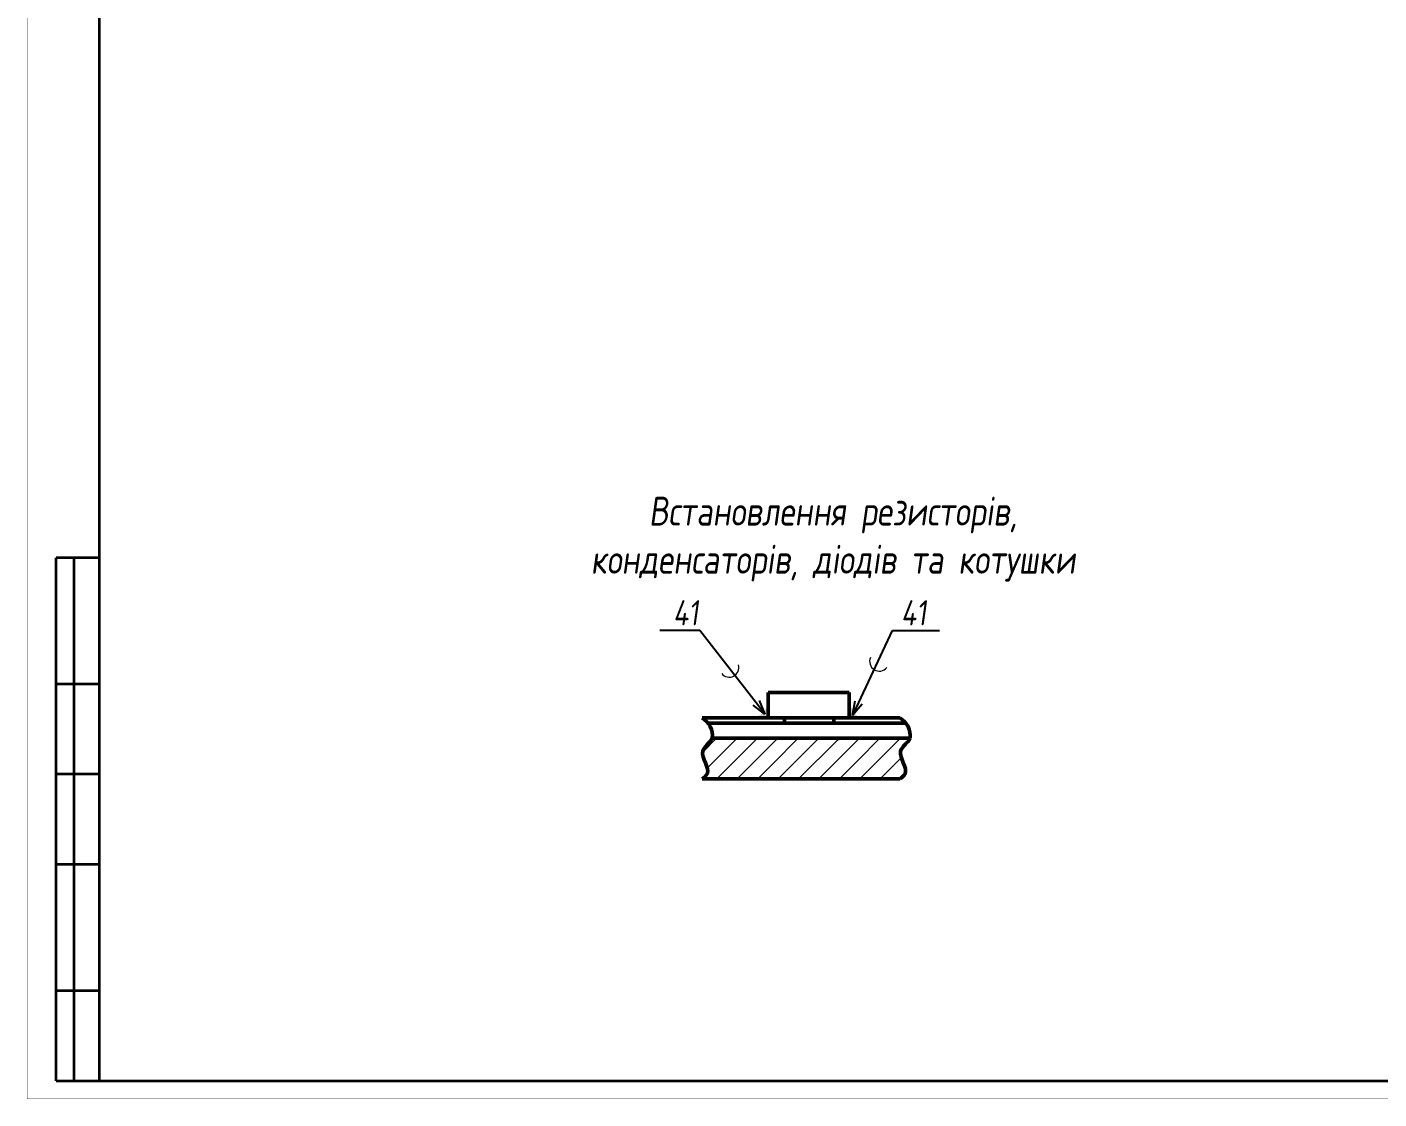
# Paper-space layout 'Layout1' of a CAD drawing. Header units: millimetres. Extents: x 0 to 841, y 0 to 594.
# Drawn here: x 0 to 374.6, y 0 to 297 of the extents above; entities that cross this region are included whole.
import ezdxf
from ezdxf import colors
from ezdxf.entities.mleader import LeaderData, LeaderLine
from ezdxf.math import Vec2, Vec3

# ---------------------------------------------------------------- set-up
doc = ezdxf.new("R2010")
doc.units = ezdxf.units.MM
doc.layers.get('0').update_dxf_attribs({"lineweight": 50})
doc.styles.add('шш', font='gost_type_0.ttf', dxfattribs={"oblique": 8})

# ---------------------------------------------------------------- blocks, each defined once
blk = doc.blocks.new('_Open30')
at = {"color": 0, "linetype": 'ByBlock', "lineweight": -2}
for p, q in [((-1, 0.268), (0, 0)), ((0, 0), (-1, -0.268)), ((0, 0), (-1, 0))]:
    blk.add_line(p, q, dxfattribs=at)

psp = doc.layouts.get("Layout1")

# ---------------------------------------------------------------- hatches: boundary and pattern name
at = {"linetype": 'Continuous', "lineweight": 50, "true_color": 0x000000}
h = psp.add_hatch(color=18, dxfattribs=at)
edge = h.paths.add_edge_path(flags=0)
edge.add_line((205.326, 105.564), (205.326, 112.595))
edge.add_spline(control_points=[(205.326, 112.595), (205.265, 110.393), (205.172, 106.996), (202.165, 105.936), (201.107, 105.564)], knot_values=[0, 0, 0, 0, 2.0615528, 3.1795868, 3.1795868, 3.1795868, 3.1795868], weights=[1, 1, 1, 1, 1], degree=3, periodic=0)
edge.add_line((201.107, 105.564), (205.326, 105.564))
h = psp.add_hatch(color=18, dxfattribs=at)
edge = h.paths.add_edge_path(flags=0)
edge.add_line((227.826, 105.564), (230.638, 105.564))
edge.add_spline(control_points=[(230.638, 105.564), (230.13, 106.011), (228.141, 107.759), (227.96, 110.531), (227.826, 112.595)], knot_values=[0, 0, 0, 0, 0.7071068, 2.7686596, 2.7686596, 2.7686596, 2.7686596], weights=[1, 1, 1, 1, 1], degree=3, periodic=0)
edge.add_line((227.826, 112.595), (227.826, 105.564))
at = {"lineweight": 20, "true_color": 0x000000}
h = psp.add_hatch(dxfattribs=at)
h.set_pattern_fill('_USER', color=18, scale=1.5, angle=45, pattern_type=0)
h.set_pattern_definition([(45, (-811.2406, -383.7464), (-1.0606602, 1.0606602), [])])
h.paths.add_polyline_path([(244.701, 99.939), (189.857, 99.939)], flags=0)
edge = h.paths.add_edge_path(flags=17)
edge.add_line((189.857, 99.939), (244.701, 99.939))
edge.add_line((189.857, 99.939), (244.701, 99.939))
edge = h.paths.add_edge_path()
edge.add_spline(control_points=[(187.045, 88.689), (187.621, 89.128), (190.05, 90.978), (184.994, 96.235), (189.333, 98.757), (189.857, 99.939)], knot_values=[2.236068, 2.236068, 2.236068, 2.236068, 2.9431748, 5.2154253, 6.7934884, 6.7934884, 6.7934884, 6.7934884], degree=3, periodic=0)
edge.add_spline(control_points=[(189.857, 99.939), (189.333, 98.757), (184.994, 96.235), (190.05, 90.978), (187.621, 89.128), (187.045, 88.689)], knot_values=[2.236068, 2.236068, 2.236068, 2.236068, 3.8141311, 6.0863816, 6.7934884, 6.7934884, 6.7934884, 6.7934884], degree=3, periodic=0)
h.paths.add_polyline_path([(189.857, 99.939), (244.701, 99.939)], flags=17)

# ---------------------------------------------------------------- linework, layer by layer
at = {"color": 18, "linetype": 'Continuous', "lineweight": 50, "true_color": 0x000000}
for p, q in [((205.326, 105.564), (205.326, 112.595)), ((227.826, 112.595), (205.326, 112.595)), ((205.326, 112.595), (205.326, 105.564)), ((227.826, 112.595), (227.826, 105.564)), ((227.826, 105.564), (227.826, 112.595)), ((187.045, 105.564), (241.888, 105.564)), ((209.932, 104.158), (209.932, 105.564)), ((209.932, 105.564), (209.932, 104.158)), ((223.556, 105.564), (223.556, 104.158)), ((241.888, 105.564), (223.556, 105.564)), ((223.556, 105.564), (223.556, 104.158)), ((188.686, 104.158), (243.53, 104.158)), ((223.556, 104.158), (243.53, 104.158)), ((244.701, 99.939), (189.857, 99.939)), ((189.857, 99.939), (244.701, 99.939)), ((189.857, 99.939), (244.701, 99.939)), ((187.045, 88.689), (241.888, 88.689))]:
    psp.add_line(p, q, dxfattribs=at)
at = {"color": 18, "linetype": 'Continuous', "lineweight": 18, "true_color": 0x000000}
for p, q in [((209.932, 105.564), (187.045, 105.564)), ((201.107, 105.564), (205.326, 105.564)), ((227.826, 105.564), (230.638, 105.564)), ((188.686, 104.158), (209.932, 104.158))]:
    psp.add_line(p, q, dxfattribs=at)
at = {"color": 18, "lineweight": 20, "true_color": 0x000000}
for p, q in [((195.3, 104.158), (195.411, 104.269)), ((187.169, 96.027), (191.081, 99.939)), ((188.492, 91.694), (196.738, 99.939)), ((191.145, 88.689), (202.395, 99.939)), ((208.052, 99.939), (203.897, 95.784)), ((206.725, 92.956), (213.708, 99.939)), ((208.115, 88.689), (219.365, 99.939)), ((213.772, 88.689), (224.442, 99.36)), ((225.022, 99.939), (224.442, 99.36)), ((227.271, 96.531), (230.679, 99.939)), ((230.099, 93.703), (236.336, 99.939)), ((230.743, 88.689), (241.993, 99.939)), ((196.802, 88.689), (203.897, 95.784)), ((219.429, 88.689), (227.271, 96.531)), ((225.086, 88.689), (230.099, 93.703)), ((236.399, 88.689), (242.252, 94.541)), ((202.458, 88.689), (206.725, 92.956))]:
    psp.add_line(p, q, dxfattribs=at)
at = {"color": 18, "lineweight": 40, "true_color": 0x000000}
for points, const_width in [([(0.05, 594.007), (841.007, 594.007), (841.007, 0.05), (0.05, 0.05), (0.05, 594.007)], 0.0991), ([(20.05, 5.007), (20.05, 589.007)], 0.749), ([(8.05, 5.007), (8.05, 150.007)], 0.749), ([(8.05, 150.007), (20.05, 150.007)], 0.749), ([(13.05, 150.007), (13.05, 5.007)], 0.749), ([(8.05, 115.007), (20.05, 115.007)], 0.749), ([(20.05, 90.007), (8.05, 90.007)], 0.749), ([(8.05, 65.007), (20.05, 65.007)], 0.749), ([(20.05, 30.007), (8.05, 30.007)], 0.749), ([(836.05, 5.007), (8.05, 5.007)], 0.749)]:
    psp.add_lwpolyline(points, dxfattribs=dict(at, const_width=const_width))
at = {"color": 18, "lineweight": 50, "true_color": 0x000000}
for points in [[(187.045, 105.564, -0.3024022), (189.857, 99.939)], [(241.888, 105.564, -0.3024022), (244.701, 99.939)]]:
    psp.add_lwpolyline(points, format="xyb", dxfattribs=at)
at = {"color": 18, "lineweight": 20, "true_color": 0x000000}
for centre, radius, start, end in [((194.552, 119.587), 2.693, 219.75313, 14.28844), ((236.161, 121.23), 2.686, 155.97936, 320.74967)]:
    psp.add_arc(centre, radius, start, end, dxfattribs=at)
at = {"color": 18, "linetype": 'Continuous', "lineweight": 50, "true_color": 0x000000}
for points, knots in [([(189.857, 99.939), (189.333, 98.757), (184.994, 96.235), (190.05, 90.978), (187.621, 89.128), (187.045, 88.689)], [2.236068, 2.236068, 2.236068, 2.236068, 3.8141311, 6.0863816, 6.7934884, 6.7934884, 6.7934884, 6.7934884]), ([(187.045, 88.689), (187.621, 89.128), (190.05, 90.978), (184.994, 96.235), (189.333, 98.757), (189.857, 99.939)], [2.236068, 2.236068, 2.236068, 2.236068, 2.9431748, 5.2154253, 6.7934884, 6.7934884, 6.7934884, 6.7934884]), ([(244.701, 99.939), (244.177, 98.757), (239.838, 96.235), (244.893, 90.978), (242.465, 89.128), (241.888, 88.689)], [2.236068, 2.236068, 2.236068, 2.236068, 3.8141311, 6.0863816, 6.7934884, 6.7934884, 6.7934884, 6.7934884]), ([(241.888, 88.689), (242.465, 89.128), (244.893, 90.978), (239.838, 96.235), (244.177, 98.757), (244.701, 99.939)], [2.236068, 2.236068, 2.236068, 2.236068, 2.9431748, 5.2154253, 6.7934884, 6.7934884, 6.7934884, 6.7934884])]:
    psp.add_open_spline(points, degree=3, knots=knots, dxfattribs=at)

# ---------------------------------------------------------------- texts
at = {"color": 18, "lineweight": 20, "true_color": 0x000000, "insert": (133.368, 166.885), "char_height": 8, "attachment_point": 1, "style": 'шш'}
psp.add_mtext_dynamic_manual_height_columns('\\pxqc;Встановлення резисторів, \\Pконденсаторів, діодів та котушки', width=179.99548, gutter_width=17.5, heights=[31.585], dxfattribs=at)

# ---------------------------------------------------------------- leaders
at = {"color": 18, "lineweight": 20, "true_color": 0x000000}
ml = psp.add_multileader_mtext('Standard', dxfattribs=at)
ml.set_content('41', color=(0, 0, 0), style='шш')
ml.set_leader_properties()
ml.set_arrow_properties(name='OPEN30')
ml.build(insert=Vec2(0, 0))
ml.multileader.update_dxf_attribs({"text_left_attachment_type": 6, "text_right_attachment_type": 6, "dogleg_length": 0.36})
ctx = ml.context
ctx.base_point, ctx.char_height, ctx.landing_gap_size, ctx.plane_origin = Vec3(177.455, 129.821), 7, 0, Vec3(201.727, 114.085)
ctx.left_attachment, ctx.right_attachment, ctx.text_align_type = 6, 6, 2
notes = []
notes.append((ctx, [(1, (1, 1, 0), (186.434, 129.821), (-1, 0), 0.36, [(0, [(204.464, 106.606)], 0, [])])]))
ctx.mtext.insert, ctx.mtext.alignment, ctx.mtext.flow_direction = Vec3(186.074, 138.221), 3, 5
ml = psp.add_multileader_mtext('Standard', dxfattribs=at)
ml.set_content('41', color=(0, 0, 0), style='шш')
ml.set_leader_properties()
ml.set_arrow_properties(name='OPEN30')
ml.build(insert=Vec2(0, 0))
ml.multileader.update_dxf_attribs({"text_left_attachment_type": 6, "text_right_attachment_type": 6, "dogleg_length": 0.36})
ctx = ml.context
ctx.base_point, ctx.char_height, ctx.plane_origin = Vec3(240.177, 129.821), 7, Vec3(228.057, 115.008)
ctx.left_attachment, ctx.right_attachment = 6, 6
notes.append((ctx, [(0, (1, 1, 0), (239.817, 129.821), (1, 0), 0.36, [(0, [(228.752, 106.279)], 0, [])])]))
ctx.mtext.insert, ctx.mtext.flow_direction = Vec3(242.177, 138.221), 5
for ctx, leaders in notes:
    for number, flags, end, landing, length, lines in leaders:
        leader = LeaderData()
        leader.index, (leader.has_last_leader_line, leader.has_dogleg_vector, leader.attachment_direction) = number, flags
        leader.last_leader_point, leader.dogleg_vector, leader.dogleg_length = Vec3(end), Vec3(landing), length
        for number, points, colour, breaks in lines:
            line = LeaderLine()
            line.index, line.vertices, line.color, line.breaks = number, Vec3.list(points), colors.encode_raw_color(colour), breaks
            leader.lines.append(line)
        ctx.leaders.append(leader)

doc.saveas('drawing.dxf')
